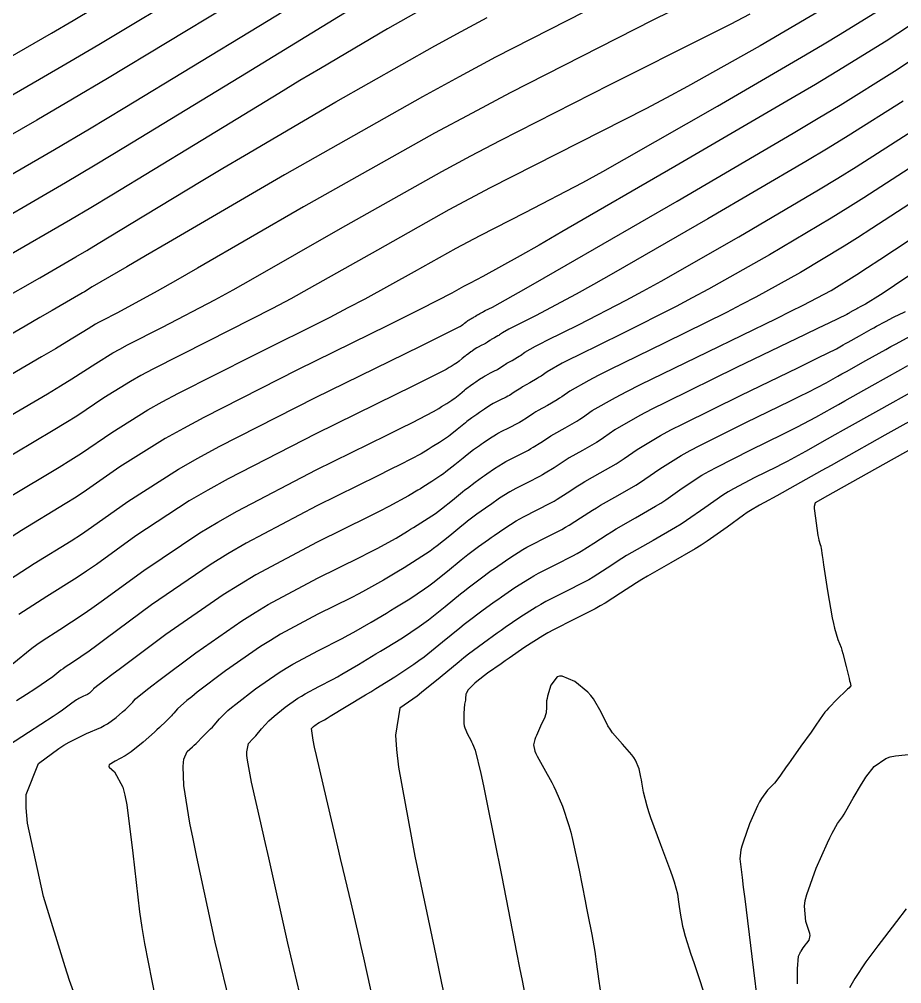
# Model space of a CAD drawing. Header units: metres. Extents: x 837117 to 838479, y 1189012 to 1191015.
# Drawn here: x 837616.8 to 837662.7, y 1190164.5 to 1190214.7 of the extents above; entities that cross this region are included whole.
import ezdxf

# ---------------------------------------------------------------- set-up
doc = ezdxf.new("R2010")
doc.units = ezdxf.units.M
doc.header["$LTSCALE"] = 0.3
doc.layers.add('COTAS 10', color=1, linetype='Continuous')
doc.layers.add('COTAS INT', color=252, linetype='Continuous')

msp = doc.modelspace()

# ---------------------------------------------------------------- linework, layer by layer
at = {"layer": 'COTAS 10'}
for points in [[(837611.641, 1190208.025), (837617.806, 1190211.566), (837619.378, 1190212.486), (837620.892, 1190213.379), (837625.873, 1190216.384)], [(837616.196, 1190189.813), (837618.833, 1190191.382), (837619.442, 1190191.761), (837619.998, 1190192.115), (837621.57, 1190193.193), (837623.441, 1190194.364), (837624.185, 1190194.777), (837625.028, 1190195.229), (837628.89, 1190197.183), (837632.921, 1190199.196), (837633.871, 1190199.685), (837634.749, 1190200.145), (837637.319, 1190201.558), (837639.479, 1190202.772), (837640.099, 1190203.106), (837640.727, 1190203.439), (837643.075, 1190204.634), (837646.074, 1190206.204), (837647.113, 1190206.775), (837648.242, 1190207.404), (837653.075, 1190210.165), (837657.651, 1190212.836), (837658.618, 1190213.408), (837659.455, 1190213.908), (837661.397, 1190215.11)], [(837615.68, 1190200.019), (837617.815, 1190201.24), (837619.686, 1190202.325), (837620.26, 1190202.666), (837620.859, 1190203.025), (837623.226, 1190204.466), (837626.297, 1190206.321), (837627.339, 1190206.94), (837628.465, 1190207.605), (837633.226, 1190210.39), (837638.374, 1190213.305), (837639.744, 1190214.052), (837641.09, 1190214.774)], [(837663.629, 1190207.298), (837660.698, 1190205.402), (837659.855, 1190204.875), (837658.998, 1190204.348), (837655.79, 1190202.441), (837652.604, 1190200.646), (837651.761, 1190200.19), (837650.934, 1190199.753), (837648.093, 1190198.321), (837645.838, 1190197.219), (837645.382, 1190196.989), (837644.999, 1190196.792), (837644.223, 1190196.352), (837643.901, 1190196.125), (837643.804, 1190196.062), (837643.703, 1190195.999), (837643.31, 1190195.771), (837642.932, 1190195.557), (837642.841, 1190195.503), (837642.755, 1190195.451), (837642.496, 1190195.281), (837642.248, 1190195.122), (837642.17, 1190195.077), (837642.087, 1190195.031), (837641.755, 1190194.863), (837641.412, 1190194.69), (837641.324, 1190194.641), (837641.238, 1190194.591), (837640.952, 1190194.41), (837640.689, 1190194.229), (837640.619, 1190194.179), (837640.549, 1190194.13), (837640.304, 1190193.956), (837640.042, 1190193.757), (837639.961, 1190193.693), (837639.876, 1190193.625), (837639.539, 1190193.347), (837639.177, 1190193.058), (837639.076, 1190192.983), (837638.975, 1190192.911), (837638.609, 1190192.668), (837638.238, 1190192.439), (837638.032, 1190192.313), (837637.655, 1190192.084), (837636.592, 1190191.528), (837636.056, 1190191.259), (837635.414, 1190190.939), (837632.225, 1190189.368), (837628.552, 1190187.424), (837627.605, 1190186.87), (837626.69, 1190186.309), (837623.639, 1190184.224), (837621.274, 1190182.468), (837620.791, 1190182.115), (837620.382, 1190181.819), (837619.524, 1190181.228), (837619.139, 1190180.981), (837619.028, 1190180.902), (837618.915, 1190180.818), (837618.492, 1190180.476), (837617.56, 1190179.828), (837617.126, 1190179.551), (837616.615, 1190179.233)], [(837631.822, 1190162.015), (837630.729, 1190166.619), (837629.735, 1190171.058), (837629.517, 1190172.024), (837629.325, 1190172.875), (837628.839, 1190174.998), (837628.62, 1190176.144), (837628.595, 1190176.38), (837628.586, 1190176.58), (837628.684, 1190177.007), (837628.908, 1190177.244), (837628.978, 1190177.323), (837629.053, 1190177.409), (837629.351, 1190177.772), (837629.737, 1190178.19), (837629.867, 1190178.312), (837630.006, 1190178.436), (837630.59, 1190178.904), (837631.251, 1190179.362), (837631.439, 1190179.48), (837631.63, 1190179.594), (837632.335, 1190179.972), (837633.09, 1190180.363), (837633.312, 1190180.484), (837633.539, 1190180.611), (837634.407, 1190181.12), (837635.305, 1190181.666), (837635.552, 1190181.817), (837635.798, 1190181.968), (837636.682, 1190182.512), (837637.556, 1190183.092), (837637.797, 1190183.265), (837638.038, 1190183.443), (837638.902, 1190184.133), (837639.705, 1190184.796), (837639.907, 1190184.958), (837640.1, 1190185.111), (837640.726, 1190185.584), (837641.309, 1190186.001), (837641.475, 1190186.118), (837641.644, 1190186.236), (837642.27, 1190186.668), (837642.954, 1190187.1), (837643.158, 1190187.218), (837643.369, 1190187.334), (837644.185, 1190187.748), (837644.978, 1190188.149), (837645.175, 1190188.258), (837645.362, 1190188.365), (837645.954, 1190188.745), (837646.572, 1190189.151), (837646.775, 1190189.275), (837646.992, 1190189.404), (837647.893, 1190189.914), (837648.831, 1190190.457), (837649.072, 1190190.607), (837649.304, 1190190.757), (837650.072, 1190191.299), (837651.192, 1190191.998), (837651.646, 1190192.246), (837652.162, 1190192.519), (837654.543, 1190193.704), (837656.88, 1190194.837), (837657.368, 1190195.077), (837657.787, 1190195.285), (837658.725, 1190195.769), (837659.339, 1190196.114), (837659.553, 1190196.234), (837659.786, 1190196.365), (837660.789, 1190196.928), (837661.836, 1190197.512), (837662.097, 1190197.657), (837662.345, 1190197.793), (837663.136, 1190198.225)], [(837657.242, 1190164.51), (837657.237, 1190164.936), (837657.237, 1190165.288), (837657.284, 1190165.946), (837657.373, 1190166.12), (837657.4, 1190166.167), (837657.428, 1190166.213), (837657.537, 1190166.377), (837657.654, 1190166.536), (837657.687, 1190166.58), (837657.72, 1190166.623), (837657.84, 1190166.776), (837657.889, 1190167.018), (837657.876, 1190167.117), (837657.852, 1190167.23), (837657.673, 1190167.751), (837657.601, 1190168.55), (837657.645, 1190168.837), (837657.718, 1190169.152), (837658.21, 1190170.531), (837658.791, 1190171.837), (837658.919, 1190172.107), (837659.034, 1190172.338), (837659.328, 1190172.842), (837659.574, 1190173.195), (837659.658, 1190173.33), (837659.749, 1190173.481), (837660.134, 1190174.164), (837660.563, 1190174.898), (837660.681, 1190175.082), (837660.799, 1190175.257), (837661.225, 1190175.82), (837661.833, 1190176.231), (837662.067, 1190176.31), (837662.329, 1190176.374), (837663.51, 1190176.481)]]:
    msp.add_lwpolyline(points, dxfattribs=at)
at = {"layer": 'COTAS INT'}
for points in [[(837612.375, 1190204.326), (837618.59, 1190207.921), (837620.398, 1190208.989), (837622.242, 1190210.089), (837629.215, 1190214.326), (837635.139, 1190217.961)], [(837655.874, 1190217.677), (837649.712, 1190214.634), (837642.297, 1190210.862), (837640.311, 1190209.81), (837638.355, 1190208.756), (837631.533, 1190204.922), (837626.016, 1190201.731), (837624.882, 1190201.083), (837623.919, 1190200.536), (837621.862, 1190199.41), (837621.053, 1190199.001), (837620.877, 1190198.906), (837620.721, 1190198.819), (837620.329, 1190198.574), (837619.232, 1190197.903), (837618.632, 1190197.549), (837617.903, 1190197.121), (837614.2, 1190194.964)], [(837648.023, 1190216.043), (837641.521, 1190212.708), (837639.643, 1190211.701), (837637.732, 1190210.658), (837630.549, 1190206.591), (837624.512, 1190203.08), (837623.323, 1190202.387), (837622.344, 1190201.815), (837620.549, 1190200.76), (837620.146, 1190200.515), (837620.044, 1190200.454), (837619.947, 1190200.396), (837619.628, 1190200.211), (837618.46, 1190199.536), (837617.826, 1190199.169), (837617.058, 1190198.724), (837613.162, 1190196.466)], [(837639.017, 1190215.951), (837635.904, 1190214.188), (837632.418, 1190212.131), (837631.355, 1190211.494), (837630.25, 1190210.827), (837625.904, 1190208.172), (837621.572, 1190205.535), (837620.476, 1190204.879), (837619.425, 1190204.255), (837616.002, 1190202.269)], [(837627.544, 1190215.355), (837621.345, 1190211.608), (837619.526, 1190210.532), (837617.663, 1190209.44), (837610.562, 1190205.355)], [(837634.203, 1190215.333), (837628.581, 1190211.878), (837622.285, 1190208.045), (837620.692, 1190207.091), (837619.164, 1190206.184), (837614.189, 1190203.297)], [(837614.019, 1190211.432), (837618.43, 1190213.966), (837619.555, 1190214.624), (837620.638, 1190215.263)], [(837614.865, 1190193.247), (837618.213, 1190195.208), (837618.902, 1190195.619), (837619.488, 1190195.974), (837620.743, 1190196.78), (837621.627, 1190197.334), (837621.98, 1190197.53), (837622.378, 1190197.743), (837624.205, 1190198.668), (837626.92, 1190200.09), (837627.879, 1190200.617), (837628.927, 1190201.203), (837633.462, 1190203.8), (837638.73, 1190206.761), (837640.24, 1190207.576), (837641.774, 1190208.388), (837647.5, 1190211.3), (837652.607, 1190213.853), (837653.75, 1190214.437), (837654.775, 1190214.969)], [(837658.401, 1190215.125), (837655.288, 1190213.307), (837651.509, 1190211.187), (837650.431, 1190210.606), (837649.34, 1190210.029), (837641.251, 1190205.913), (837640.17, 1190205.341), (837639.104, 1190204.767), (837635.391, 1190202.679), (837631.838, 1190200.674), (837630.875, 1190200.151), (837629.921, 1190199.643), (837626.547, 1190197.926), (837623.703, 1190196.486), (837623.082, 1190196.154), (837622.534, 1190195.849), (837621.157, 1190194.986), (837619.743, 1190194.045), (837619.172, 1190193.69), (837618.523, 1190193.295), (837615.531, 1190191.53)], [(837663.067, 1190214.355), (837661.843, 1190213.547), (837659.281, 1190211.962), (837658.177, 1190211.302), (837656.9, 1190210.547), (837650.863, 1190207.023), (837644.976, 1190203.621), (837643.794, 1190202.944), (837642.807, 1190202.38), (837640.863, 1190201.3), (837640.204, 1190200.965), (837640.028, 1190200.872), (837639.854, 1190200.778), (837639.248, 1190200.437), (837637.66, 1190199.616), (837636.868, 1190199.22), (837635.922, 1190198.75), (837631.232, 1190196.441), (837626.353, 1190193.972), (837625.288, 1190193.401), (837624.348, 1190192.879), (837621.984, 1190191.399), (837620.253, 1190190.186), (837619.712, 1190189.832), (837619.143, 1190189.47), (837616.862, 1190188.096), (837614.323, 1190186.469)], [(837615.527, 1190185.097), (837617.527, 1190186.379), (837619.452, 1190187.557), (837619.981, 1190187.902), (837620.509, 1190188.256), (837622.398, 1190189.605), (837625.037, 1190191.287), (837626.037, 1190191.852), (837627.154, 1190192.458), (837632.159, 1190195.005), (837636.809, 1190197.285), (837637.702, 1190197.723), (837638.423, 1190198.078), (837639.604, 1190198.662), (837639.667, 1190198.701), (837639.685, 1190198.712), (837639.702, 1190198.722), (837639.765, 1190198.761), (837639.827, 1190198.802), (837639.844, 1190198.814), (837639.861, 1190198.827), (837639.922, 1190198.876), (837639.979, 1190198.923), (837640.007, 1190198.945), (837640.051, 1190198.979), (837640.093, 1190199.008), (837640.105, 1190199.016), (837640.116, 1190199.025), (837640.161, 1190199.055), (837640.209, 1190199.086), (837640.224, 1190199.094), (837640.239, 1190199.103), (837640.296, 1190199.132), (837640.353, 1190199.16), (837640.367, 1190199.168), (837640.38, 1190199.176), (837640.422, 1190199.203), (837640.466, 1190199.231), (837640.48, 1190199.24), (837640.495, 1190199.249), (837640.559, 1190199.285), (837640.626, 1190199.324), (837640.643, 1190199.335), (837640.659, 1190199.345), (837640.714, 1190199.384), (837640.845, 1190199.458), (837640.909, 1190199.491), (837640.986, 1190199.53), (837641.367, 1190199.716), (837643.122, 1190200.697), (837644.065, 1190201.237), (837645.206, 1190201.893), (837650.978, 1190205.23), (837657.011, 1190208.758), (837658.317, 1190209.534), (837659.464, 1190210.223), (837662.29, 1190211.985), (837663.81, 1190212.989)], [(837662.736, 1190210.423), (837659.875, 1190208.616), (837658.83, 1190207.981), (837657.674, 1190207.288), (837652.582, 1190204.3), (837647.672, 1190201.477), (837646.63, 1190200.888), (837645.726, 1190200.382), (837643.609, 1190199.251), (837642.604, 1190198.76), (837642.4, 1190198.657), (837642.229, 1190198.569), (837641.883, 1190198.373), (837641.74, 1190198.272), (837641.696, 1190198.244), (837641.651, 1190198.216), (837641.476, 1190198.114), (837641.307, 1190198.019), (837641.267, 1190197.995), (837641.229, 1190197.971), (837641.113, 1190197.895), (837641.003, 1190197.824), (837640.968, 1190197.804), (837640.931, 1190197.784), (837640.782, 1190197.709), (837640.63, 1190197.632), (837640.552, 1190197.588), (837640.425, 1190197.507), (837640.307, 1190197.426), (837640.245, 1190197.382), (837640.136, 1190197.304), (837640.019, 1190197.216), (837639.983, 1190197.187), (837639.945, 1190197.157), (837639.795, 1190197.033), (837639.633, 1190196.904), (837639.543, 1190196.838), (837639.379, 1190196.73), (837639.214, 1190196.628), (837639.122, 1190196.572), (837638.954, 1190196.47), (837637.813, 1190195.895), (837637.153, 1190195.568), (837636.344, 1190195.17), (837632.181, 1190193.126), (837627.62, 1190190.78), (837626.56, 1190190.191), (837625.588, 1190189.628), (837622.812, 1190187.812), (837620.764, 1190186.327), (837620.251, 1190185.973), (837619.762, 1190185.644), (837618.193, 1190184.662), (837616.731, 1190183.725)], [(837616.384, 1190181.141), (837617.399, 1190181.962), (837617.669, 1190182.163), (837617.935, 1190182.353), (837618.859, 1190182.945), (837620.072, 1190183.731), (837620.521, 1190184.044), (837621.019, 1190184.398), (837623.226, 1190186.018), (837626.139, 1190187.968), (837627.083, 1190188.531), (837628.086, 1190189.102), (837632.203, 1190191.247), (837635.879, 1190193.054), (837636.604, 1190193.414), (837637.202, 1190193.711), (837638.304, 1190194.277), (837638.577, 1190194.442), (837638.652, 1190194.488), (837638.726, 1190194.534), (837638.994, 1190194.699), (837639.259, 1190194.874), (837639.332, 1190194.927), (837639.405, 1190194.981), (837639.667, 1190195.19), (837639.91, 1190195.391), (837639.972, 1190195.44), (837640.03, 1190195.487), (837640.22, 1190195.63), (837640.397, 1190195.756), (837640.447, 1190195.792), (837640.498, 1190195.828), (837640.688, 1190195.959), (837640.895, 1190196.09), (837640.957, 1190196.125), (837641.021, 1190196.161), (837641.269, 1190196.286), (837641.509, 1190196.408), (837641.569, 1190196.44), (837641.625, 1190196.473), (837641.805, 1190196.588), (837641.992, 1190196.711), (837642.054, 1190196.749), (837642.12, 1190196.788), (837642.393, 1190196.943), (837642.677, 1190197.107), (837642.75, 1190197.153), (837642.82, 1190197.198), (837643.053, 1190197.363), (837643.614, 1190197.681), (837643.891, 1190197.823), (837644.221, 1190197.989), (837645.851, 1190198.786), (837648.33, 1190200.067), (837649.195, 1190200.539), (837650.138, 1190201.062), (837654.186, 1190203.371), (837658.336, 1190205.818), (837659.342, 1190206.428), (837660.287, 1190207.009), (837663.182, 1190208.86)], [(837664.075, 1190205.736), (837661.109, 1190203.795), (837660.367, 1190203.323), (837659.66, 1190202.879), (837657.394, 1190201.511), (837655.069, 1190200.231), (837654.326, 1190199.842), (837653.539, 1190199.438), (837650.334, 1190197.856), (837647.455, 1190196.449), (837646.872, 1190196.155), (837646.383, 1190195.903), (837645.393, 1190195.341), (837644.981, 1190195.051), (837644.857, 1190194.971), (837644.728, 1190194.891), (837644.226, 1190194.6), (837643.744, 1190194.327), (837643.627, 1190194.258), (837643.519, 1190194.191), (837643.188, 1190193.974), (837642.871, 1190193.77), (837642.771, 1190193.713), (837642.665, 1190193.655), (837642.241, 1190193.44), (837641.804, 1190193.219), (837641.691, 1190193.156), (837641.581, 1190193.093), (837641.216, 1190192.862), (837640.88, 1190192.63), (837640.79, 1190192.567), (837640.701, 1190192.504), (837640.389, 1190192.281), (837640.054, 1190192.028), (837639.95, 1190191.946), (837639.842, 1190191.86), (837639.412, 1190191.504), (837638.949, 1190191.135), (837638.821, 1190191.039), (837638.692, 1190190.947), (837638.223, 1190190.637), (837637.75, 1190190.345), (837637.619, 1190190.264), (837637.486, 1190190.183), (837637.005, 1190189.891), (837635.981, 1190189.345), (837635.507, 1190189.104), (837634.95, 1190188.824), (837632.247, 1190187.489), (837629.067, 1190185.784), (837628.209, 1190185.27), (837627.361, 1190184.739), (837624.378, 1190182.673), (837622.025, 1190180.912), (837621.575, 1190180.574), (837621.211, 1190180.301), (837620.622, 1190179.852), (837620.598, 1190179.823), (837620.59, 1190179.815), (837620.582, 1190179.806), (837620.549, 1190179.773), (837620.504, 1190179.731), (837620.489, 1190179.716), (837620.472, 1190179.701), (837620.399, 1190179.636), (837620.297, 1190179.563), (837620.261, 1190179.543), (837620.222, 1190179.523), (837620.054, 1190179.451), (837619.853, 1190179.353), (837619.794, 1190179.316), (837619.732, 1190179.276), (837619.494, 1190179.099), (837618.997, 1190178.743), (837618.771, 1190178.591), (837618.508, 1190178.415), (837617.24, 1190177.585), (837615.849, 1190176.686)], [(837619.576, 1190164.101), (837619.369, 1190164.681), (837619.132, 1190165.393), (837618.017, 1190169.052), (837617.175, 1190172.857), (837617.109, 1190173.66), (837617.116, 1190174.355), (837617.747, 1190175.96), (837618.802, 1190176.745), (837619.077, 1190176.923), (837619.343, 1190177.084), (837620.244, 1190177.523), (837621.001, 1190177.85), (837621.177, 1190177.94), (837621.338, 1190178.031), (837621.8, 1190178.357), (837622.127, 1190178.651), (837622.203, 1190178.72), (837622.273, 1190178.785), (837622.475, 1190178.976), (837622.623, 1190179.127), (837622.66, 1190179.166), (837622.695, 1190179.204), (837622.804, 1190179.332), (837623.342, 1190179.773), (837623.648, 1190180.009), (837624.02, 1190180.293), (837625.931, 1190181.731), (837628.334, 1190183.395), (837629.017, 1190183.823), (837629.708, 1190184.236), (837632.269, 1190185.61), (837634.485, 1190186.709), (837634.958, 1190186.949), (837635.371, 1190187.161), (837636.356, 1190187.698), (837636.941, 1190188.054), (837637.102, 1190188.152), (837637.262, 1190188.251), (837637.838, 1190188.605), (837638.408, 1190188.983), (837638.565, 1190189.096), (837638.721, 1190189.212), (837639.284, 1190189.661), (837639.808, 1190190.094), (837639.939, 1190190.199), (837640.065, 1190190.299), (837640.473, 1190190.607), (837640.853, 1190190.878), (837640.961, 1190190.955), (837641.071, 1190191.032), (837641.479, 1190191.314), (837641.925, 1190191.595), (837642.058, 1190191.672), (837642.195, 1190191.748), (837642.727, 1190192.017), (837643.244, 1190192.278), (837643.372, 1190192.349), (837643.494, 1190192.419), (837643.879, 1190192.666), (837644.282, 1190192.931), (837644.414, 1190193.012), (837644.556, 1190193.096), (837645.143, 1190193.428), (837645.754, 1190193.782), (837645.911, 1190193.88), (837646.062, 1190193.978), (837646.563, 1190194.331), (837647.768, 1190195.015), (837648.363, 1190195.321), (837649.072, 1190195.678), (837652.576, 1190197.391), (837656.143, 1190199.123), (837656.891, 1190199.493), (837657.535, 1190199.815), (837658.998, 1190200.581), (837660.322, 1190201.409), (837660.88, 1190201.77), (837661.52, 1190202.188), (837664.521, 1190204.173)], [(837665.43, 1190202.919), (837662.57, 1190201.02), (837662.015, 1190200.653), (837661.562, 1190200.356), (837660.781, 1190199.858), (837660.669, 1190199.807), (837660.638, 1190199.793), (837660.607, 1190199.778), (837660.495, 1190199.72), (837660.37, 1190199.652), (837660.331, 1190199.63), (837660.29, 1190199.607), (837660.125, 1190199.515), (837659.966, 1190199.426), (837659.929, 1190199.405), (837659.896, 1190199.386), (837659.799, 1190199.332), (837658.873, 1190198.881), (837658.316, 1190198.612), (837657.63, 1190198.281), (837654.066, 1190196.564), (837650.411, 1190194.774), (837649.666, 1190194.397), (837649.037, 1190194.071), (837647.733, 1190193.32), (837647.143, 1190192.904), (837646.964, 1190192.789), (837646.78, 1190192.674), (837646.06, 1190192.257), (837645.368, 1190191.866), (837645.201, 1190191.766), (837645.045, 1190191.671), (837644.571, 1190191.359), (837644.116, 1190191.068), (837643.973, 1190190.985), (837643.822, 1190190.902), (837643.213, 1190190.594), (837642.586, 1190190.277), (837642.424, 1190190.187), (837642.268, 1190190.097), (837641.743, 1190189.765), (837641.262, 1190189.433), (837641.132, 1190189.342), (837641.005, 1190189.252), (837640.557, 1190188.933), (837640.077, 1190188.57), (837639.929, 1190188.452), (837639.773, 1190188.328), (837639.157, 1190187.818), (837638.494, 1190187.289), (837638.309, 1190187.152), (837638.124, 1190187.019), (837637.452, 1190186.574), (837636.774, 1190186.156), (837636.396, 1190185.924), (837635.706, 1190185.505), (837634.76, 1190184.978), (837634.409, 1190184.794), (837634.02, 1190184.593), (837632.291, 1190183.73), (837630.349, 1190182.689), (837629.824, 1190182.375), (837629.306, 1190182.051), (837627.484, 1190180.789), (837626.015, 1190179.674), (837625.721, 1190179.443), (837625.474, 1190179.246), (837624.986, 1190178.812), (837624.792, 1190178.584), (837624.73, 1190178.516), (837624.665, 1190178.447), (837624.401, 1190178.179), (837624.042, 1190177.839), (837623.917, 1190177.725), (837623.782, 1190177.601), (837623.201, 1190177.079), (837622.579, 1190176.576), (837622.418, 1190176.463), (837622.262, 1190176.362), (837621.739, 1190176.097), (837621.435, 1190175.896), (837621.417, 1190175.837), (837621.427, 1190175.775), (837621.706, 1190175.54), (837622.135, 1190174.739), (837622.241, 1190174.321), (837622.342, 1190173.818), (837622.658, 1190171.297), (837623.009, 1190168.258), (837623.131, 1190167.43), (837623.264, 1190166.608), (837623.837, 1190163.685)], [(837628.123, 1190161.822), (837626.945, 1190166.668), (837625.986, 1190171.097), (837625.794, 1190172.042), (837625.633, 1190172.866), (837625.32, 1190174.828), (837625.282, 1190175.809), (837625.295, 1190176.015), (837625.319, 1190176.192), (837625.492, 1190176.593), (837625.766, 1190176.844), (837625.854, 1190176.927), (837625.947, 1190177.015), (837626.326, 1190177.382), (837626.707, 1190177.767), (837626.8, 1190177.867), (837626.889, 1190177.964), (837627.169, 1190178.292), (837627.606, 1190178.718), (837627.794, 1190178.878), (837628.011, 1190179.055), (837629.037, 1190179.846), (837630.279, 1190180.707), (837630.632, 1190180.928), (837630.989, 1190181.141), (837632.313, 1190181.851), (837633.555, 1190182.478), (837633.861, 1190182.639), (837634.15, 1190182.795), (837635.056, 1190183.313), (837635.85, 1190183.795), (837636.069, 1190183.929), (837636.286, 1190184.062), (837637.067, 1190184.543), (837637.84, 1190185.055), (837638.053, 1190185.208), (837638.266, 1190185.366), (837639.029, 1190185.976), (837639.739, 1190186.562), (837639.918, 1190186.705), (837640.089, 1190186.84), (837640.642, 1190187.258), (837641.157, 1190187.626), (837641.304, 1190187.73), (837641.453, 1190187.834), (837642.007, 1190188.217), (837642.611, 1190188.599), (837642.791, 1190188.702), (837642.978, 1190188.805), (837643.699, 1190189.171), (837644.4, 1190189.525), (837644.574, 1190189.621), (837644.739, 1190189.716), (837645.262, 1190190.052), (837645.808, 1190190.411), (837645.988, 1190190.521), (837646.18, 1190190.635), (837646.977, 1190191.086), (837647.805, 1190191.565), (837648.018, 1190191.698), (837648.223, 1190191.831), (837648.902, 1190192.31), (837650.115, 1190193.034), (837650.656, 1190193.321), (837651.286, 1190193.646), (837654.305, 1190195.134), (837657.255, 1190196.559), (837657.842, 1190196.845), (837658.33, 1190197.083), (837659.262, 1190197.55), (837659.617, 1190197.75), (837659.741, 1190197.82), (837659.876, 1190197.896), (837660.457, 1190198.222), (837661.063, 1190198.56), (837661.214, 1190198.643), (837661.357, 1190198.722), (837661.815, 1190198.972), (837662.226, 1190199.184), (837662.34, 1190199.24), (837662.453, 1190199.294), (837662.865, 1190199.478)], [(837635.219, 1190163.414), (837634.671, 1190165.854), (837634.536, 1190166.447), (837634.41, 1190167.004), (837634.014, 1190168.717), (837633.607, 1190170.45), (837633.472, 1190171.019), (837633.327, 1190171.627), (837632.727, 1190174.147), (837632.207, 1190176.392), (837632.113, 1190176.827), (837632.041, 1190177.181), (837631.962, 1190177.787), (837632.027, 1190177.861), (837632.047, 1190177.88), (837632.066, 1190177.899), (837632.143, 1190177.962), (837632.224, 1190178.018), (837632.247, 1190178.033), (837632.27, 1190178.047), (837632.357, 1190178.093), (837632.625, 1190178.247), (837632.763, 1190178.329), (837632.929, 1190178.428), (837633.757, 1190178.927), (837634.76, 1190179.536), (837635.036, 1190179.705), (837635.31, 1190179.873), (837636.296, 1190180.481), (837637.273, 1190181.128), (837637.541, 1190181.321), (837637.81, 1190181.52), (837638.774, 1190182.29), (837639.67, 1190183.031), (837639.896, 1190183.211), (837640.112, 1190183.382), (837640.81, 1190183.91), (837641.461, 1190184.375), (837641.646, 1190184.505), (837641.835, 1190184.637), (837642.534, 1190185.12), (837643.297, 1190185.602), (837643.525, 1190185.733), (837643.76, 1190185.863), (837644.671, 1190186.325), (837645.556, 1190186.773), (837645.776, 1190186.894), (837645.985, 1190187.014), (837646.645, 1190187.437), (837647.335, 1190187.891), (837647.562, 1190188.029), (837647.804, 1190188.174), (837648.81, 1190188.743), (837649.857, 1190189.349), (837650.125, 1190189.516), (837650.384, 1190189.684), (837651.242, 1190190.289), (837652.27, 1190190.961), (837652.636, 1190191.171), (837653.037, 1190191.392), (837654.781, 1190192.274), (837656.505, 1190193.116), (837656.893, 1190193.31), (837657.244, 1190193.487), (837658.188, 1190193.987), (837659.06, 1190194.478), (837659.365, 1190194.649), (837659.696, 1190194.835), (837661.122, 1190195.635), (837662.609, 1190196.465), (837662.979, 1190196.67)], [(837663.382, 1190195.417), (837661.454, 1190194.342), (837659.606, 1190193.305), (837659.176, 1190193.063), (837658.782, 1190192.842), (837657.651, 1190192.206), (837656.701, 1190191.689), (837656.419, 1190191.542), (837656.13, 1190191.394), (837655.019, 1190190.845), (837653.913, 1190190.264), (837653.626, 1190190.096), (837653.347, 1190189.924), (837652.412, 1190189.278), (837651.465, 1190188.611), (837651.179, 1190188.426), (837650.883, 1190188.24), (837649.727, 1190187.571), (837648.616, 1190186.943), (837648.349, 1190186.784), (837648.098, 1190186.631), (837647.337, 1190186.13), (837646.607, 1190185.663), (837646.377, 1190185.53), (837646.135, 1190185.396), (837645.157, 1190184.902), (837644.151, 1190184.392), (837643.892, 1190184.249), (837643.64, 1190184.104), (837642.798, 1190183.572), (837642.025, 1190183.038), (837641.818, 1190182.893), (837641.613, 1190182.749), (837640.895, 1190182.235), (837640.124, 1190181.653), (837639.885, 1190181.464), (837639.636, 1190181.265), (837638.646, 1190180.447), (837637.68, 1190179.658), (837637.446, 1190179.476), (837637.226, 1190179.311), (837636.552, 1190178.847), (837636.318, 1190177.449), (837636.375, 1190176.694), (837636.486, 1190175.781), (837637.326, 1190171.154), (837638.328, 1190166.393), (837638.54, 1190165.395), (837638.724, 1190164.535), (837639.152, 1190162.586)], [(837664.155, 1190194.37), (837661.787, 1190193.048), (837659.516, 1190191.774), (837658.988, 1190191.478), (837658.503, 1190191.205), (837657.115, 1190190.424), (837656.158, 1190189.891), (837655.945, 1190189.775), (837655.755, 1190189.672), (837655.258, 1190189.415), (837654.788, 1190189.137), (837654.616, 1190189.021), (837654.425, 1190188.888), (837653.582, 1190188.268), (837652.545, 1190187.537), (837652.232, 1190187.335), (837651.908, 1190187.132), (837650.644, 1190186.4), (837649.429, 1190185.712), (837649.136, 1190185.538), (837648.861, 1190185.371), (837648.028, 1190184.823), (837647.23, 1190184.311), (837646.978, 1190184.166), (837646.713, 1190184.02), (837645.643, 1190183.479), (837644.543, 1190182.921), (837644.258, 1190182.764), (837643.983, 1190182.606), (837643.061, 1190182.023), (837642.238, 1190181.455), (837642.024, 1190181.306), (837641.816, 1190181.16), (837641.117, 1190180.661), (837640.562, 1190180.238), (837640.445, 1190180.14), (837640.344, 1190180.051), (837640.11, 1190179.795), (837640.009, 1190179.612), (837639.991, 1190179.568), (837639.978, 1190179.527), (837639.966, 1190179.403), (837639.975, 1190179.307), (837639.974, 1190179.284), (837639.972, 1190179.262), (837639.951, 1190179.195), (837639.921, 1190179.054), (837639.913, 1190178.984), (837639.904, 1190178.902), (837639.873, 1190178.498), (837639.883, 1190178.046), (837639.901, 1190177.933), (837639.925, 1190177.827), (837640.066, 1190177.489), (837640.24, 1190177.179), (837640.284, 1190177.09), (837640.328, 1190177), (837640.472, 1190176.666), (837640.766, 1190175.447), (837640.903, 1190174.801), (837641.065, 1190174.019), (837641.852, 1190170.08), (837642.627, 1190166.129), (837642.782, 1190165.34), (837642.91, 1190164.683), (837643.157, 1190163.413)], [(837664.824, 1190193.266), (837662.119, 1190191.755), (837658.807, 1190189.897), (837658.151, 1190189.529), (837658.111, 1190189.34), (837658.114, 1190189.236), (837658.122, 1190189.11), (837658.201, 1190188.471), (837658.305, 1190187.823), (837658.328, 1190187.693), (837658.35, 1190187.583), (837658.41, 1190187.363), (837658.446, 1190187.284), (837658.453, 1190187.263), (837658.458, 1190187.242), (837658.465, 1190187.172), (837658.515, 1190186.791), (837658.548, 1190186.575), (837658.589, 1190186.311), (837658.804, 1190184.957), (837659.05, 1190183.552), (837659.11, 1190183.256), (837659.167, 1190183.001), (837659.343, 1190182.413), (837659.502, 1190182.001), (837659.548, 1190181.857), (837659.595, 1190181.699), (837659.772, 1190181.019), (837659.919, 1190180.398), (837659.947, 1190180.278), (837659.97, 1190180.18), (837660.005, 1190180.013), (837659.901, 1190179.895), (837659.835, 1190179.828), (837659.753, 1190179.746), (837659.323, 1190179.328), (837658.859, 1190178.856), (837658.756, 1190178.741), (837658.663, 1190178.633), (837658.419, 1190178.3), (837658.16, 1190177.905), (837658.058, 1190177.757), (837657.943, 1190177.593), (837657.419, 1190176.864), (837656.885, 1190176.125), (837656.763, 1190175.955), (837656.653, 1190175.8), (837656.351, 1190175.365), (837656.111, 1190175.039), (837656.039, 1190174.954), (837655.966, 1190174.87), (837655.684, 1190174.584), (837655.362, 1190174.148), (837655.262, 1190173.969), (837655.159, 1190173.766), (837654.749, 1190172.823), (837654.404, 1190171.872), (837654.341, 1190171.663), (837654.293, 1190171.478), (837654.235, 1190171.006), (837654.354, 1190170.035), (837654.416, 1190169.535), (837654.491, 1190168.934), (837654.868, 1190165.932), (837655.22, 1190162.944)], [(837652.889, 1190162.497), (837652.034, 1190165.071), (837651.86, 1190165.596), (837651.714, 1190166.04), (837651.414, 1190166.965), (837651.303, 1190167.375), (837651.275, 1190167.494), (837651.25, 1190167.615), (837651.169, 1190168.071), (837651.101, 1190168.526), (837651.083, 1190168.646), (837651.066, 1190168.764), (837651.007, 1190169.168), (837650.838, 1190169.798), (837650.751, 1190170.057), (837650.647, 1190170.354), (837650.129, 1190171.736), (837649.606, 1190173.145), (837649.499, 1190173.459), (837649.409, 1190173.741), (837649.222, 1190174.483), (837649.14, 1190174.99), (837649.117, 1190175.123), (837649.092, 1190175.253), (837649.001, 1190175.695), (837648.811, 1190176.147), (837648.725, 1190176.282), (837648.624, 1190176.422), (837648.139, 1190176.966), (837647.614, 1190177.571), (837647.488, 1190177.75), (837647.37, 1190177.934), (837647.016, 1190178.639), (837646.625, 1190179.333), (837646.485, 1190179.509), (837646.331, 1190179.678), (837645.659, 1190180.234), (837645.003, 1190180.517), (837644.859, 1190180.514), (837644.731, 1190180.477), (837644.406, 1190180.049), (837644.238, 1190179.474), (837644.21, 1190179.343), (837644.189, 1190179.225), (837644.179, 1190178.901), (837644.158, 1190178.601), (837644.13, 1190178.497), (837644.092, 1190178.385), (837643.877, 1190177.907), (837643.652, 1190177.432), (837643.607, 1190177.322), (837643.571, 1190177.222), (837643.505, 1190176.936), (837643.579, 1190176.613), (837643.631, 1190176.489), (837643.696, 1190176.35), (837644.046, 1190175.724), (837644.463, 1190174.981), (837644.57, 1190174.769), (837644.674, 1190174.554), (837645.02, 1190173.751), (837645.35, 1190172.74), (837645.443, 1190172.393), (837645.537, 1190172.017), (837645.882, 1190170.42), (837646.195, 1190168.818), (837646.269, 1190168.44), (837646.337, 1190168.091), (837646.534, 1190167.064), (837646.689, 1190166.18), (837646.73, 1190165.921), (837646.77, 1190165.654), (837646.909, 1190164.638), (837647.059, 1190163.602)], [(837662.899, 1190168.406), (837662.395, 1190167.74), (837661.761, 1190166.933), (837661.588, 1190166.707), (837661.415, 1190166.479), (837660.801, 1190165.642), (837660.227, 1190164.78), (837660.08, 1190164.536), (837659.938, 1190164.289)]]:
    msp.add_lwpolyline(points, dxfattribs=at)

doc.saveas('drawing.dxf')
